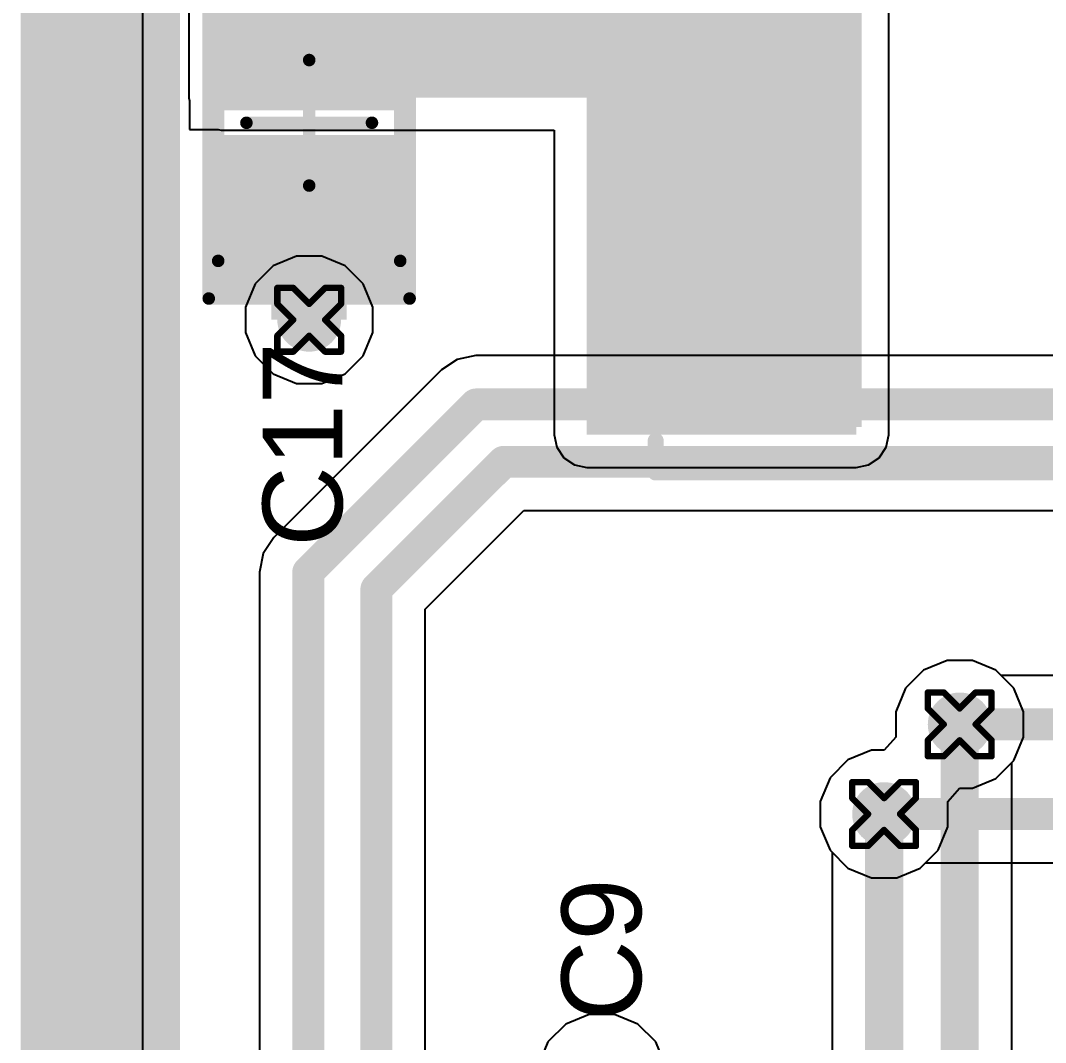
# Model space of a CAD drawing. Header units: inches. Extents: x -13 to 366, y -4 to 120.
# Drawn here: x -4.04 to 4.12, y 23.63 to 31.77 of the extents above; entities that cross this region are included whole.
import ezdxf

# ---------------------------------------------------------------- set-up
doc = ezdxf.new("R2010")
doc.units = ezdxf.units.IN
for name, color, linetype in [('Board_outline', 56, 'Continuous'), ('Bottom Layer', 5, 'Continuous'), ('Bottom Overlay', 54, 'Continuous'), ('Drill Drawing', 1, 'Continuous'), ('GND', 16, 'Continuous'), ('Keep-Out Layer', 6, 'Continuous'), ('Mechanical 13', 56, 'Continuous'), ('Mechanical 15', 56, 'Continuous'), ('POWER', 76, 'Continuous'), ('Top Layer', 1, 'Continuous'), ('Top Overlay', 2, 'Continuous'), ('Top Paste', 8, 'Continuous'), ('Top Solder', 216, 'Continuous'), ('Via Holes', 16, 'Continuous')]:
    doc.layers.add(name, color=color, linetype=linetype)
doc.styles.add('Arial', font='', dxfattribs={"height": 0.2})
doc.styles.get('Arial').set_extended_font_data('Arial')

# ---------------------------------------------------------------- blocks, each defined once
blk = doc.blocks.new('VLS5045EX_3R3N_15')
at = {"layer": 'Top Layer'}
for points in [[(-2.6, 2.1), (-1, 2.1), (-1, -2.1), (-2.6, -2.1)], [(1, 2.1), (2.6, 2.1), (2.6, -2.1), (1, -2.1)]]:
    blk.add_hatch(color=1, dxfattribs=at).paths.add_polyline_path(points)
at = {"layer": 'Top Paste'}
for points in [[(-2.6, 2.1), (-1, 2.1), (-1, -2.1), (-2.6, -2.1)], [(1, 2.1), (2.6, 2.1), (2.6, -2.1), (1, -2.1)]]:
    blk.add_hatch(color=8, dxfattribs=at).paths.add_polyline_path(points)
at = {"layer": 'Top Solder'}
for points in [[(-2.7016, 2.2016), (-0.8984, 2.2016), (-0.8984, -2.2016), (-2.7016, -2.2016)], [(0.8984, 2.2016), (2.7016, 2.2016), (2.7016, -2.2016), (0.8984, -2.2016)]]:
    blk.add_hatch(color=216, dxfattribs=at).paths.add_polyline_path(points)
at = {"layer": 'Top Overlay'}
for points in [[(-2.54, 2.3114, 0.127, 0.127, 0), (-2.54, 2.5654, 0.127, 0.127, 0)], [(-2.54, 2.5654, 0.127, 0.127, 0), (2.54, 2.5654, 0.127, 0.127, 0)], [(2.54, 2.3114, 0.127, 0.127, 0), (2.54, 2.5654, 0.127, 0.127, 0)], [(-2.54, -2.5654, 0.127, 0.127, 0), (-2.54, -2.3114, 0.127, 0.127, 0)], [(2.54, -2.5654, 0.127, 0.127, 0), (2.54, -2.3114, 0.127, 0.127, 0)], [(-2.54, -2.5654, 0.127, 0.127, 0), (2.54, -2.5654, 0.127, 0.127, 0)]]:
    blk.add_lwpolyline(points, format="xyseb", dxfattribs=at)
for points in [[(-2.5718, 2.5654, 0.0635, 0.0635, 1), (-2.5082, 2.5654, 0.0635, 0.0635, 1)], [(-2.5718, 2.5654, 0.0635, 0.0635, 1), (-2.5082, 2.5654, 0.0635, 0.0635, 1)], [(2.5082, 2.5654, 0.0635, 0.0635, 1), (2.5718, 2.5654, 0.0635, 0.0635, 1)], [(2.5082, 2.5654, 0.0635, 0.0635, 1), (2.5718, 2.5654, 0.0635, 0.0635, 1)], [(-2.5718, 2.3114, 0.0635, 0.0635, 1), (-2.5082, 2.3114, 0.0635, 0.0635, 1)], [(2.5082, 2.3114, 0.0635, 0.0635, 1), (2.5718, 2.3114, 0.0635, 0.0635, 1)], [(-2.5718, -2.3114, 0.0635, 0.0635, 1), (-2.5082, -2.3114, 0.0635, 0.0635, 1)], [(2.5082, -2.3114, 0.0635, 0.0635, 1), (2.5718, -2.3114, 0.0635, 0.0635, 1)], [(-2.5718, -2.5654, 0.0635, 0.0635, 1), (-2.5082, -2.5654, 0.0635, 0.0635, 1)], [(-2.5718, -2.5654, 0.0635, 0.0635, 1), (-2.5082, -2.5654, 0.0635, 0.0635, 1)], [(2.5082, -2.5654, 0.0635, 0.0635, 1), (2.5718, -2.5654, 0.0635, 0.0635, 1)], [(2.5082, -2.5654, 0.0635, 0.0635, 1), (2.5718, -2.5654, 0.0635, 0.0635, 1)]]:
    blk.add_lwpolyline(points, format="xyseb", close=True, dxfattribs=at)
blk = doc.blocks.new('C0805_31')
at = {"layer": 'Top Layer'}
for points in [[(-1.3, -0.7), (-1.3, 0.7), (-0.2, 0.7), (-0.2, -0.7)], [(0.2, -0.7), (0.2, 0.7), (1.3, 0.7), (1.3, -0.7)]]:
    blk.add_hatch(color=1, dxfattribs=at).paths.add_polyline_path(points)
at = {"layer": 'Top Paste'}
for points in [[(-1.3, -0.7), (-1.3, 0.7), (-0.2, 0.7), (-0.2, -0.7)], [(0.2, -0.7), (0.2, 0.7), (1.3, 0.7), (1.3, -0.7)]]:
    blk.add_hatch(color=8, dxfattribs=at).paths.add_polyline_path(points)
at = {"layer": 'Top Solder'}
for points in [[(-1.4016, -0.8016), (-1.4016, 0.8016), (-0.0984, 0.8016), (-0.0984, -0.8016)], [(0.0984, -0.8016), (0.0984, 0.8016), (1.4016, 0.8016), (1.4016, -0.8016)]]:
    blk.add_hatch(color=216, dxfattribs=at).paths.add_polyline_path(points)
at = {"layer": 'Mechanical 13'}
for points in [[(1.1, 0.725, 0.1, 0.1, 0), (-1.1, 0.725, 0.1, 0.1, 0)], [(-1.1, -0.725, 0.1, 0.1, 0), (-1.1, 0.725, 0.1, 0.1, 0)], [(1.1, -0.725, 0.1, 0.1, 0), (1.1, 0.725, 0.1, 0.1, 0)], [(1.1, -0.725, 0.1, 0.1, 0), (-1.1, -0.725, 0.1, 0.1, 0)]]:
    blk.add_lwpolyline(points, format="xyseb", dxfattribs=at)
for points in [[(-1.125, 0.725, 0.05, 0.05, 1), (-1.075, 0.725, 0.05, 0.05, 1)], [(-1.125, 0.725, 0.05, 0.05, 1), (-1.075, 0.725, 0.05, 0.05, 1)], [(1.075, 0.725, 0.05, 0.05, 1), (1.125, 0.725, 0.05, 0.05, 1)], [(1.075, 0.725, 0.05, 0.05, 1), (1.125, 0.725, 0.05, 0.05, 1)], [(-1.125, -0.725, 0.05, 0.05, 1), (-1.075, -0.725, 0.05, 0.05, 1)], [(-1.125, -0.725, 0.05, 0.05, 1), (-1.075, -0.725, 0.05, 0.05, 1)], [(1.075, -0.725, 0.05, 0.05, 1), (1.125, -0.725, 0.05, 0.05, 1)], [(1.075, -0.725, 0.05, 0.05, 1), (1.125, -0.725, 0.05, 0.05, 1)]]:
    blk.add_lwpolyline(points, format="xyseb", close=True, dxfattribs=at)
at = {"layer": 'Mechanical 15'}
for points in [[(1.4, 0.8, 0.1, 0.1, 0), (-1.4, 0.8, 0.1, 0.1, 0)], [(-1.4, -0.8, 0.1, 0.1, 0), (-1.4, 0.8, 0.1, 0.1, 0)], [(1.4, -0.8, 0.1, 0.1, 0), (1.4, 0.8, 0.1, 0.1, 0)], [(0, -0.5, 0.1, 0.1, 0), (0, 0.5, 0.1, 0.1, 0)], [(0.5, 0, 0.1, 0.1, 0), (-0.5, 0, 0.1, 0.1, 0)], [(1.4, -0.8, 0.1, 0.1, 0), (-1.4, -0.8, 0.1, 0.1, 0)]]:
    blk.add_lwpolyline(points, format="xyseb", dxfattribs=at)
for points in [[(-1.425, 0.8, 0.05, 0.05, 1), (-1.375, 0.8, 0.05, 0.05, 1)], [(-1.425, 0.8, 0.05, 0.05, 1), (-1.375, 0.8, 0.05, 0.05, 1)], [(1.375, 0.8, 0.05, 0.05, 1), (1.425, 0.8, 0.05, 0.05, 1)], [(1.375, 0.8, 0.05, 0.05, 1), (1.425, 0.8, 0.05, 0.05, 1)], [(-0.025, 0.5, 0.05, 0.05, 1), (0.025, 0.5, 0.05, 0.05, 1)], [(-0.525, 0, 0.05, 0.05, 1), (-0.475, 0, 0.05, 0.05, 1)], [(0.475, 0, 0.05, 0.05, 1), (0.525, 0, 0.05, 0.05, 1)], [(-0.025, -0.5, 0.05, 0.05, 1), (0.025, -0.5, 0.05, 0.05, 1)], [(-1.425, -0.8, 0.05, 0.05, 1), (-1.375, -0.8, 0.05, 0.05, 1)], [(-1.425, -0.8, 0.05, 0.05, 1), (-1.375, -0.8, 0.05, 0.05, 1)], [(1.375, -0.8, 0.05, 0.05, 1), (1.425, -0.8, 0.05, 0.05, 1)], [(1.375, -0.8, 0.05, 0.05, 1), (1.425, -0.8, 0.05, 0.05, 1)]]:
    blk.add_lwpolyline(points, format="xyseb", close=True, dxfattribs=at)

msp = doc.modelspace()

# ---------------------------------------------------------------- hatches: boundary and pattern name
at = {"layer": 'Bottom Layer'}
h = msp.add_hatch(color=5, dxfattribs=at)
edge = h.paths.add_edge_path()
edge.add_arc((-1.7441, 29.3855), 0.254, 0, 360)
h = msp.add_hatch(color=5, dxfattribs=at)
edge = h.paths.add_edge_path()
edge.add_arc((3.4379, 26.162), 0.254, 0, 360)
h = msp.add_hatch(color=5, dxfattribs=at)
edge = h.paths.add_edge_path()
edge.add_arc((2.8356, 25.4476), 0.254, 0, 360)
at = {"layer": 'GND'}
h = msp.add_hatch(color=16, dxfattribs=at)
edge = h.paths.add_edge_path()
edge.add_arc((-1.7441, 29.3855), 0.254, 0, 360)
h = msp.add_hatch(color=16, dxfattribs=at)
edge = h.paths.add_edge_path()
edge.add_arc((3.4379, 26.162), 0.254, 0, 360)
h = msp.add_hatch(color=16, dxfattribs=at)
edge = h.paths.add_edge_path()
edge.add_arc((2.8356, 25.4476), 0.254, 0, 360)
at = {"layer": 'POWER'}
h = msp.add_hatch(color=76, dxfattribs=at)
edge = h.paths.add_edge_path()
edge.add_arc((-1.7441, 29.3855), 0.254, 0, 360)
h = msp.add_hatch(color=76, dxfattribs=at)
edge = h.paths.add_edge_path()
edge.add_arc((3.4379, 26.162), 0.254, 0, 360)
h = msp.add_hatch(color=76, dxfattribs=at)
edge = h.paths.add_edge_path()
edge.add_arc((2.8356, 25.4476), 0.254, 0, 360)
at = {"layer": 'Top Layer'}
for points in [[(-2.4441, 31.1548), (2.556, 31.1548), (2.556, 34.6289), (-2.4441, 34.6289)], [(0.4674, 28.4689), (2.6132, 28.4689), (2.6132, 34.6452), (0.4674, 34.6452)], [(-1.4447, 30.2048), (-2.0461, 30.2048), (-2.0461, 29.3855), (-1.4447, 29.3855)]]:
    msp.add_hatch(color=1, dxfattribs=at).paths.add_polyline_path(points)
h = msp.add_hatch(color=1, dxfattribs=at)
edge = h.paths.add_edge_path()
edge.add_arc((-1.7441, 29.3855), 0.254, 0, 360)
h = msp.add_hatch(color=1, dxfattribs=at)
edge = h.paths.add_edge_path()
edge.add_arc((3.4379, 26.162), 0.254, 0, 360)
h = msp.add_hatch(color=1, dxfattribs=at)
edge = h.paths.add_edge_path()
edge.add_arc((2.8356, 25.4476), 0.254, 0, 360)
at = {"layer": 'Via Holes'}
h = msp.add_hatch(color=7, dxfattribs=at)
edge = h.paths.add_edge_path()
edge.add_arc((-1.7441, 29.3855), 0.127, 0, 360)
h = msp.add_hatch(color=7, dxfattribs=at)
edge = h.paths.add_edge_path()
edge.add_arc((3.4379, 26.162), 0.127, 0, 360)
h = msp.add_hatch(color=7, dxfattribs=at)
edge = h.paths.add_edge_path()
edge.add_arc((2.8356, 25.4476), 0.127, 0, 360)

# ---------------------------------------------------------------- linework, layer by layer
at = {"layer": 'Board_outline'}
msp.add_lwpolyline([(-3.4089, -2.1087, 0.254, 0.254, 0), (-3.4089, 42.6513, 0.254, 0.254, 0)], format="xyseb", dxfattribs=at)
at = {"layer": 'Bottom Layer'}
for p, q in [((-3.0702, -2.0604), (-3.0702, 42.6767)), ((-0.5641, 29.0701), (-0.6902, 28.9859)), ((-0.4155, 29.0997), (-0.5641, 29.0701)), ((9.2269, 29.0997), (-0.4155, 29.0997)), ((-0.6902, 28.9859), (-2.0265, 27.6496)), ((-0.8204, 27.0792), (-0.0341, 27.8655)), ((-0.0341, 27.8655), (7.6947, 27.8655)), ((-2.0265, 27.6496), (-2.1107, 27.5235)), ((-2.1107, 27.5235), (-2.1403, 27.3749)), ((-2.1403, 27.3749), (-2.1403, 23.3376)), ((-0.8204, 22.697), (-0.8204, 27.0792)), ((3.3369, 26.67), (3.1502, 26.5927)), ((3.539, 26.67), (3.3369, 26.67)), ((3.7257, 26.5927), (3.539, 26.67)), ((3.1502, 26.5927), (3.0073, 26.4498)), ((3.7679, 26.5505), (3.7257, 26.5927)), ((11.7858, 26.5505), (3.7679, 26.5505)), ((3.0073, 26.4498), (2.9299, 26.263)), ((2.9299, 26.263), (2.9299, 26.061)), ((2.9299, 26.061), (2.8361, 25.9556)), ((2.7345, 25.9556), (2.5478, 25.8783)), ((2.8361, 25.9556), (2.7345, 25.9556)), ((2.5478, 25.8783), (2.4049, 25.7354)), ((2.4049, 25.7354), (2.3276, 25.5486)), ((2.3276, 25.5486), (2.3276, 25.3466)), ((2.3276, 25.3466), (2.4049, 25.1598)), ((2.4049, 25.1598), (2.5478, 25.0169)), ((2.5478, 25.0169), (2.7345, 24.9396)), ((2.9366, 24.9396), (3.1233, 25.0169)), ((3.1233, 25.0169), (3.1655, 25.0591)), ((3.1655, 25.0591), (11.4143, 25.0591)), ((2.7345, 24.9396), (2.9366, 24.9396))]:
    msp.add_line(p, q, dxfattribs=at)
for points in [[(-1.7518, 27.3749, 0.254, 0.254, 0), (-0.4155, 28.7112, 0.254, 0.254, 0)], [(-0.4155, 28.7112, 0.254, 0.254, 0), (9.3878, 28.7112, 0.254, 0.254, 0)], [(-1.2089, 27.2401, 0.254, 0.254, 0), (-0.195, 28.254, 0.254, 0.254, 0)], [(-0.195, 28.254, 0.254, 0.254, 0), (9.5772, 28.254, 0.254, 0.254, 0)], [(-1.7518, 23.0076, 0.254, 0.254, 0), (-1.7518, 27.3749, 0.254, 0.254, 0)], [(-1.2089, 22.367, 0.254, 0.254, 0), (-1.2089, 27.2401, 0.254, 0.254, 0)], [(3.4379, 26.162, 0.254, 0.254, 0), (12.1158, 26.162, 0.254, 0.254, 0)], [(2.8356, 25.4476, 0.254, 0.254, 0), (11.5752, 25.4476, 0.254, 0.254, 0)]]:
    msp.add_lwpolyline(points, format="xyseb", dxfattribs=at)
for points in [[(-0.479, 28.7112, 0.127, 0.127, 1), (-0.352, 28.7112, 0.127, 0.127, 1)], [(-0.479, 28.7112, 0.127, 0.127, 1), (-0.352, 28.7112, 0.127, 0.127, 1)], [(-0.2585, 28.254, 0.127, 0.127, 1), (-0.1315, 28.254, 0.127, 0.127, 1)], [(-0.2585, 28.254, 0.127, 0.127, 1), (-0.1315, 28.254, 0.127, 0.127, 1)], [(-1.8153, 27.3749, 0.127, 0.127, 1), (-1.6883, 27.3749, 0.127, 0.127, 1)], [(-1.8153, 27.3749, 0.127, 0.127, 1), (-1.6883, 27.3749, 0.127, 0.127, 1)], [(-1.2724, 27.2401, 0.127, 0.127, 1), (-1.1454, 27.2401, 0.127, 0.127, 1)], [(-1.2724, 27.2401, 0.127, 0.127, 1), (-1.1454, 27.2401, 0.127, 0.127, 1)], [(3.3744, 26.162, 0.127, 0.127, 1), (3.5014, 26.162, 0.127, 0.127, 1)], [(2.7721, 25.4476, 0.127, 0.127, 1), (2.8991, 25.4476, 0.127, 0.127, 1)]]:
    msp.add_lwpolyline(points, format="xyseb", close=True, dxfattribs=at)
at = {"layer": 'Bottom Overlay'}
msp.add_lwpolyline([(-3.4089, -2.0833, 1.27, 1.27, 0), (-3.4089, 42.6767, 1.27, 1.27, 0)], format="xyseb", dxfattribs=at)
msp.add_lwpolyline([(-3.4089, -2.0833, 1.27, 1.27, 0), (-3.4089, 42.6767, 1.27, 1.27, 0)], format="xyseb", dxfattribs=at)
at = {"layer": 'Drill Drawing'}
for points in [[(-1.9981, 29.5125, 0.0508, 0.0508, 0), (-1.9981, 29.6395, 0.0508, 0.0508, 0)], [(-1.9981, 29.6395, 0.0508, 0.0508, 0), (-1.8711, 29.6395, 0.0508, 0.0508, 0)], [(-1.8711, 29.6395, 0.0508, 0.0508, 0), (-1.7441, 29.5125, 0.0508, 0.0508, 0)], [(-1.7441, 29.5125, 0.0508, 0.0508, 0), (-1.6171, 29.6395, 0.0508, 0.0508, 0)], [(-1.6171, 29.6395, 0.0508, 0.0508, 0), (-1.4901, 29.6395, 0.0508, 0.0508, 0)], [(-1.4901, 29.5125, 0.0508, 0.0508, 0), (-1.4901, 29.6395, 0.0508, 0.0508, 0)], [(-1.9981, 29.5125, 0.0508, 0.0508, 0), (-1.8711, 29.3855, 0.0508, 0.0508, 0)], [(-1.6171, 29.3855, 0.0508, 0.0508, 0), (-1.4901, 29.5125, 0.0508, 0.0508, 0)], [(-1.9981, 29.2585, 0.0508, 0.0508, 0), (-1.8711, 29.3855, 0.0508, 0.0508, 0)], [(-1.6171, 29.3855, 0.0508, 0.0508, 0), (-1.4901, 29.2585, 0.0508, 0.0508, 0)], [(-1.9981, 29.1315, 0.0508, 0.0508, 0), (-1.9981, 29.2585, 0.0508, 0.0508, 0)], [(-1.8711, 29.1315, 0.0508, 0.0508, 0), (-1.7441, 29.2585, 0.0508, 0.0508, 0)], [(-1.7441, 29.2585, 0.0508, 0.0508, 0), (-1.6171, 29.1315, 0.0508, 0.0508, 0)], [(-1.4901, 29.1315, 0.0508, 0.0508, 0), (-1.4901, 29.2585, 0.0508, 0.0508, 0)], [(-1.9981, 29.1315, 0.0508, 0.0508, 0), (-1.8711, 29.1315, 0.0508, 0.0508, 0)], [(-1.6171, 29.1315, 0.0508, 0.0508, 0), (-1.4901, 29.1315, 0.0508, 0.0508, 0)], [(3.1839, 26.289, 0.0508, 0.0508, 0), (3.1839, 26.416, 0.0508, 0.0508, 0)], [(3.1839, 26.416, 0.0508, 0.0508, 0), (3.3109, 26.416, 0.0508, 0.0508, 0)], [(3.3109, 26.416, 0.0508, 0.0508, 0), (3.4379, 26.289, 0.0508, 0.0508, 0)], [(3.4379, 26.289, 0.0508, 0.0508, 0), (3.5649, 26.416, 0.0508, 0.0508, 0)], [(3.5649, 26.416, 0.0508, 0.0508, 0), (3.6919, 26.416, 0.0508, 0.0508, 0)], [(3.6919, 26.289, 0.0508, 0.0508, 0), (3.6919, 26.416, 0.0508, 0.0508, 0)], [(3.1839, 26.289, 0.0508, 0.0508, 0), (3.3109, 26.162, 0.0508, 0.0508, 0)], [(3.5649, 26.162, 0.0508, 0.0508, 0), (3.6919, 26.289, 0.0508, 0.0508, 0)], [(3.1839, 26.035, 0.0508, 0.0508, 0), (3.3109, 26.162, 0.0508, 0.0508, 0)], [(3.5649, 26.162, 0.0508, 0.0508, 0), (3.6919, 26.035, 0.0508, 0.0508, 0)], [(3.1839, 25.908, 0.0508, 0.0508, 0), (3.1839, 26.035, 0.0508, 0.0508, 0)], [(3.3109, 25.908, 0.0508, 0.0508, 0), (3.4379, 26.035, 0.0508, 0.0508, 0)], [(3.4379, 26.035, 0.0508, 0.0508, 0), (3.5649, 25.908, 0.0508, 0.0508, 0)], [(3.6919, 25.908, 0.0508, 0.0508, 0), (3.6919, 26.035, 0.0508, 0.0508, 0)], [(3.1839, 25.908, 0.0508, 0.0508, 0), (3.3109, 25.908, 0.0508, 0.0508, 0)], [(3.5649, 25.908, 0.0508, 0.0508, 0), (3.6919, 25.908, 0.0508, 0.0508, 0)], [(2.5816, 25.5746, 0.0508, 0.0508, 0), (2.5816, 25.7016, 0.0508, 0.0508, 0)], [(2.5816, 25.7016, 0.0508, 0.0508, 0), (2.7086, 25.7016, 0.0508, 0.0508, 0)], [(2.7086, 25.7016, 0.0508, 0.0508, 0), (2.8356, 25.5746, 0.0508, 0.0508, 0)], [(2.8356, 25.5746, 0.0508, 0.0508, 0), (2.9626, 25.7016, 0.0508, 0.0508, 0)], [(2.9626, 25.7016, 0.0508, 0.0508, 0), (3.0896, 25.7016, 0.0508, 0.0508, 0)], [(3.0896, 25.5746, 0.0508, 0.0508, 0), (3.0896, 25.7016, 0.0508, 0.0508, 0)], [(2.5816, 25.5746, 0.0508, 0.0508, 0), (2.7086, 25.4476, 0.0508, 0.0508, 0)], [(2.9626, 25.4476, 0.0508, 0.0508, 0), (3.0896, 25.5746, 0.0508, 0.0508, 0)], [(2.5816, 25.3206, 0.0508, 0.0508, 0), (2.7086, 25.4476, 0.0508, 0.0508, 0)], [(2.9626, 25.4476, 0.0508, 0.0508, 0), (3.0896, 25.3206, 0.0508, 0.0508, 0)], [(2.5816, 25.1936, 0.0508, 0.0508, 0), (2.5816, 25.3206, 0.0508, 0.0508, 0)], [(2.7086, 25.1936, 0.0508, 0.0508, 0), (2.8356, 25.3206, 0.0508, 0.0508, 0)], [(2.8356, 25.3206, 0.0508, 0.0508, 0), (2.9626, 25.1936, 0.0508, 0.0508, 0)], [(3.0896, 25.1936, 0.0508, 0.0508, 0), (3.0896, 25.3206, 0.0508, 0.0508, 0)], [(2.5816, 25.1936, 0.0508, 0.0508, 0), (2.7086, 25.1936, 0.0508, 0.0508, 0)], [(2.9626, 25.1936, 0.0508, 0.0508, 0), (3.0896, 25.1936, 0.0508, 0.0508, 0)]]:
    msp.add_lwpolyline(points, format="xyseb", dxfattribs=at)
for points in [[(-2.0108, 29.6395, 0.0254, 0.0254, 1), (-1.9854, 29.6395, 0.0254, 0.0254, 1)], [(-2.0108, 29.6395, 0.0254, 0.0254, 1), (-1.9854, 29.6395, 0.0254, 0.0254, 1)], [(-1.8838, 29.6395, 0.0254, 0.0254, 1), (-1.8584, 29.6395, 0.0254, 0.0254, 1)], [(-1.8838, 29.6395, 0.0254, 0.0254, 1), (-1.8584, 29.6395, 0.0254, 0.0254, 1)], [(-1.6298, 29.6395, 0.0254, 0.0254, 1), (-1.6044, 29.6395, 0.0254, 0.0254, 1)], [(-1.6298, 29.6395, 0.0254, 0.0254, 1), (-1.6044, 29.6395, 0.0254, 0.0254, 1)], [(-1.5028, 29.6395, 0.0254, 0.0254, 1), (-1.4774, 29.6395, 0.0254, 0.0254, 1)], [(-1.5028, 29.6395, 0.0254, 0.0254, 1), (-1.4774, 29.6395, 0.0254, 0.0254, 1)], [(-2.0108, 29.5125, 0.0254, 0.0254, 1), (-1.9854, 29.5125, 0.0254, 0.0254, 1)], [(-2.0108, 29.5125, 0.0254, 0.0254, 1), (-1.9854, 29.5125, 0.0254, 0.0254, 1)], [(-1.7568, 29.5125, 0.0254, 0.0254, 1), (-1.7314, 29.5125, 0.0254, 0.0254, 1)], [(-1.7568, 29.5125, 0.0254, 0.0254, 1), (-1.7314, 29.5125, 0.0254, 0.0254, 1)], [(-1.5028, 29.5125, 0.0254, 0.0254, 1), (-1.4774, 29.5125, 0.0254, 0.0254, 1)], [(-1.5028, 29.5125, 0.0254, 0.0254, 1), (-1.4774, 29.5125, 0.0254, 0.0254, 1)], [(-1.8838, 29.3855, 0.0254, 0.0254, 1), (-1.8584, 29.3855, 0.0254, 0.0254, 1)], [(-1.8838, 29.3855, 0.0254, 0.0254, 1), (-1.8584, 29.3855, 0.0254, 0.0254, 1)], [(-1.6298, 29.3855, 0.0254, 0.0254, 1), (-1.6044, 29.3855, 0.0254, 0.0254, 1)], [(-1.6298, 29.3855, 0.0254, 0.0254, 1), (-1.6044, 29.3855, 0.0254, 0.0254, 1)], [(-2.0108, 29.2585, 0.0254, 0.0254, 1), (-1.9854, 29.2585, 0.0254, 0.0254, 1)], [(-2.0108, 29.2585, 0.0254, 0.0254, 1), (-1.9854, 29.2585, 0.0254, 0.0254, 1)], [(-1.7568, 29.2585, 0.0254, 0.0254, 1), (-1.7314, 29.2585, 0.0254, 0.0254, 1)], [(-1.7568, 29.2585, 0.0254, 0.0254, 1), (-1.7314, 29.2585, 0.0254, 0.0254, 1)], [(-1.5028, 29.2585, 0.0254, 0.0254, 1), (-1.4774, 29.2585, 0.0254, 0.0254, 1)], [(-1.5028, 29.2585, 0.0254, 0.0254, 1), (-1.4774, 29.2585, 0.0254, 0.0254, 1)], [(-2.0108, 29.1315, 0.0254, 0.0254, 1), (-1.9854, 29.1315, 0.0254, 0.0254, 1)], [(-2.0108, 29.1315, 0.0254, 0.0254, 1), (-1.9854, 29.1315, 0.0254, 0.0254, 1)], [(-1.8838, 29.1315, 0.0254, 0.0254, 1), (-1.8584, 29.1315, 0.0254, 0.0254, 1)], [(-1.8838, 29.1315, 0.0254, 0.0254, 1), (-1.8584, 29.1315, 0.0254, 0.0254, 1)], [(-1.6298, 29.1315, 0.0254, 0.0254, 1), (-1.6044, 29.1315, 0.0254, 0.0254, 1)], [(-1.6298, 29.1315, 0.0254, 0.0254, 1), (-1.6044, 29.1315, 0.0254, 0.0254, 1)], [(-1.5028, 29.1315, 0.0254, 0.0254, 1), (-1.4774, 29.1315, 0.0254, 0.0254, 1)], [(-1.5028, 29.1315, 0.0254, 0.0254, 1), (-1.4774, 29.1315, 0.0254, 0.0254, 1)], [(3.1712, 26.416, 0.0254, 0.0254, 1), (3.1966, 26.416, 0.0254, 0.0254, 1)], [(3.1712, 26.416, 0.0254, 0.0254, 1), (3.1966, 26.416, 0.0254, 0.0254, 1)], [(3.2982, 26.416, 0.0254, 0.0254, 1), (3.3236, 26.416, 0.0254, 0.0254, 1)], [(3.2982, 26.416, 0.0254, 0.0254, 1), (3.3236, 26.416, 0.0254, 0.0254, 1)], [(3.5522, 26.416, 0.0254, 0.0254, 1), (3.5776, 26.416, 0.0254, 0.0254, 1)], [(3.5522, 26.416, 0.0254, 0.0254, 1), (3.5776, 26.416, 0.0254, 0.0254, 1)], [(3.6792, 26.416, 0.0254, 0.0254, 1), (3.7046, 26.416, 0.0254, 0.0254, 1)], [(3.6792, 26.416, 0.0254, 0.0254, 1), (3.7046, 26.416, 0.0254, 0.0254, 1)], [(3.1712, 26.289, 0.0254, 0.0254, 1), (3.1966, 26.289, 0.0254, 0.0254, 1)], [(3.1712, 26.289, 0.0254, 0.0254, 1), (3.1966, 26.289, 0.0254, 0.0254, 1)], [(3.4252, 26.289, 0.0254, 0.0254, 1), (3.4506, 26.289, 0.0254, 0.0254, 1)], [(3.4252, 26.289, 0.0254, 0.0254, 1), (3.4506, 26.289, 0.0254, 0.0254, 1)], [(3.6792, 26.289, 0.0254, 0.0254, 1), (3.7046, 26.289, 0.0254, 0.0254, 1)], [(3.6792, 26.289, 0.0254, 0.0254, 1), (3.7046, 26.289, 0.0254, 0.0254, 1)], [(3.2982, 26.162, 0.0254, 0.0254, 1), (3.3236, 26.162, 0.0254, 0.0254, 1)], [(3.2982, 26.162, 0.0254, 0.0254, 1), (3.3236, 26.162, 0.0254, 0.0254, 1)], [(3.5522, 26.162, 0.0254, 0.0254, 1), (3.5776, 26.162, 0.0254, 0.0254, 1)], [(3.5522, 26.162, 0.0254, 0.0254, 1), (3.5776, 26.162, 0.0254, 0.0254, 1)], [(3.1712, 26.035, 0.0254, 0.0254, 1), (3.1966, 26.035, 0.0254, 0.0254, 1)], [(3.1712, 26.035, 0.0254, 0.0254, 1), (3.1966, 26.035, 0.0254, 0.0254, 1)], [(3.4252, 26.035, 0.0254, 0.0254, 1), (3.4506, 26.035, 0.0254, 0.0254, 1)], [(3.4252, 26.035, 0.0254, 0.0254, 1), (3.4506, 26.035, 0.0254, 0.0254, 1)], [(3.6792, 26.035, 0.0254, 0.0254, 1), (3.7046, 26.035, 0.0254, 0.0254, 1)], [(3.6792, 26.035, 0.0254, 0.0254, 1), (3.7046, 26.035, 0.0254, 0.0254, 1)], [(3.1712, 25.908, 0.0254, 0.0254, 1), (3.1966, 25.908, 0.0254, 0.0254, 1)], [(3.1712, 25.908, 0.0254, 0.0254, 1), (3.1966, 25.908, 0.0254, 0.0254, 1)], [(3.2982, 25.908, 0.0254, 0.0254, 1), (3.3236, 25.908, 0.0254, 0.0254, 1)], [(3.2982, 25.908, 0.0254, 0.0254, 1), (3.3236, 25.908, 0.0254, 0.0254, 1)], [(3.5522, 25.908, 0.0254, 0.0254, 1), (3.5776, 25.908, 0.0254, 0.0254, 1)], [(3.5522, 25.908, 0.0254, 0.0254, 1), (3.5776, 25.908, 0.0254, 0.0254, 1)], [(3.6792, 25.908, 0.0254, 0.0254, 1), (3.7046, 25.908, 0.0254, 0.0254, 1)], [(3.6792, 25.908, 0.0254, 0.0254, 1), (3.7046, 25.908, 0.0254, 0.0254, 1)], [(2.5689, 25.7016, 0.0254, 0.0254, 1), (2.5943, 25.7016, 0.0254, 0.0254, 1)], [(2.5689, 25.7016, 0.0254, 0.0254, 1), (2.5943, 25.7016, 0.0254, 0.0254, 1)], [(2.6959, 25.7016, 0.0254, 0.0254, 1), (2.7213, 25.7016, 0.0254, 0.0254, 1)], [(2.6959, 25.7016, 0.0254, 0.0254, 1), (2.7213, 25.7016, 0.0254, 0.0254, 1)], [(2.9499, 25.7016, 0.0254, 0.0254, 1), (2.9753, 25.7016, 0.0254, 0.0254, 1)], [(2.9499, 25.7016, 0.0254, 0.0254, 1), (2.9753, 25.7016, 0.0254, 0.0254, 1)], [(3.0769, 25.7016, 0.0254, 0.0254, 1), (3.1023, 25.7016, 0.0254, 0.0254, 1)], [(3.0769, 25.7016, 0.0254, 0.0254, 1), (3.1023, 25.7016, 0.0254, 0.0254, 1)], [(2.5689, 25.5746, 0.0254, 0.0254, 1), (2.5943, 25.5746, 0.0254, 0.0254, 1)], [(2.5689, 25.5746, 0.0254, 0.0254, 1), (2.5943, 25.5746, 0.0254, 0.0254, 1)], [(2.8229, 25.5746, 0.0254, 0.0254, 1), (2.8483, 25.5746, 0.0254, 0.0254, 1)], [(2.8229, 25.5746, 0.0254, 0.0254, 1), (2.8483, 25.5746, 0.0254, 0.0254, 1)], [(3.0769, 25.5746, 0.0254, 0.0254, 1), (3.1023, 25.5746, 0.0254, 0.0254, 1)], [(3.0769, 25.5746, 0.0254, 0.0254, 1), (3.1023, 25.5746, 0.0254, 0.0254, 1)], [(2.6959, 25.4476, 0.0254, 0.0254, 1), (2.7213, 25.4476, 0.0254, 0.0254, 1)], [(2.6959, 25.4476, 0.0254, 0.0254, 1), (2.7213, 25.4476, 0.0254, 0.0254, 1)], [(2.9499, 25.4476, 0.0254, 0.0254, 1), (2.9753, 25.4476, 0.0254, 0.0254, 1)], [(2.9499, 25.4476, 0.0254, 0.0254, 1), (2.9753, 25.4476, 0.0254, 0.0254, 1)], [(2.5689, 25.3206, 0.0254, 0.0254, 1), (2.5943, 25.3206, 0.0254, 0.0254, 1)], [(2.5689, 25.3206, 0.0254, 0.0254, 1), (2.5943, 25.3206, 0.0254, 0.0254, 1)], [(2.8229, 25.3206, 0.0254, 0.0254, 1), (2.8483, 25.3206, 0.0254, 0.0254, 1)], [(2.8229, 25.3206, 0.0254, 0.0254, 1), (2.8483, 25.3206, 0.0254, 0.0254, 1)], [(3.0769, 25.3206, 0.0254, 0.0254, 1), (3.1023, 25.3206, 0.0254, 0.0254, 1)], [(3.0769, 25.3206, 0.0254, 0.0254, 1), (3.1023, 25.3206, 0.0254, 0.0254, 1)], [(2.5689, 25.1936, 0.0254, 0.0254, 1), (2.5943, 25.1936, 0.0254, 0.0254, 1)], [(2.5689, 25.1936, 0.0254, 0.0254, 1), (2.5943, 25.1936, 0.0254, 0.0254, 1)], [(2.6959, 25.1936, 0.0254, 0.0254, 1), (2.7213, 25.1936, 0.0254, 0.0254, 1)], [(2.6959, 25.1936, 0.0254, 0.0254, 1), (2.7213, 25.1936, 0.0254, 0.0254, 1)], [(2.9499, 25.1936, 0.0254, 0.0254, 1), (2.9753, 25.1936, 0.0254, 0.0254, 1)], [(2.9499, 25.1936, 0.0254, 0.0254, 1), (2.9753, 25.1936, 0.0254, 0.0254, 1)], [(3.0769, 25.1936, 0.0254, 0.0254, 1), (3.1023, 25.1936, 0.0254, 0.0254, 1)], [(3.0769, 25.1936, 0.0254, 0.0254, 1), (3.1023, 25.1936, 0.0254, 0.0254, 1)]]:
    msp.add_lwpolyline(points, format="xyseb", close=True, dxfattribs=at)
at = {"layer": 'GND'}
for p, q in [((-3.0702, -2.0604), (-3.0702, 42.6767)), ((3.3369, 26.67), (3.1502, 26.5927)), ((3.539, 26.67), (3.3369, 26.67)), ((3.7257, 26.5927), (3.539, 26.67)), ((3.1502, 26.5927), (3.0073, 26.4498)), ((3.8686, 26.4498), (3.7257, 26.5927)), ((3.0073, 26.4498), (2.9299, 26.263)), ((3.9459, 26.263), (3.8686, 26.4498)), ((2.9299, 26.263), (2.9299, 26.061)), ((3.9459, 26.061), (3.9459, 26.263)), ((2.9299, 26.061), (2.8361, 25.9556)), ((3.8686, 25.8742), (3.9459, 26.061)), ((2.7345, 25.9556), (2.5478, 25.8783)), ((2.8361, 25.9556), (2.7345, 25.9556)), ((2.5478, 25.8783), (2.4049, 25.7354)), ((3.7257, 25.7313), (3.8686, 25.8742)), ((2.4049, 25.7354), (2.3276, 25.5486)), ((3.539, 25.654), (3.7257, 25.7313)), ((3.3436, 25.5486), (3.4374, 25.654)), ((3.4374, 25.654), (3.539, 25.654)), ((2.3276, 25.5486), (2.3276, 25.3466)), ((3.3436, 25.3466), (3.3436, 25.5486)), ((2.3276, 25.3466), (2.4049, 25.1598)), ((3.2662, 25.1598), (3.3436, 25.3466)), ((2.4049, 25.1598), (2.5478, 25.0169)), ((3.1233, 25.0169), (3.2662, 25.1598)), ((2.5478, 25.0169), (2.7345, 24.9396)), ((2.9366, 24.9396), (3.1233, 25.0169)), ((2.7345, 24.9396), (2.9366, 24.9396))]:
    msp.add_line(p, q, dxfattribs=at)
at = {"layer": 'Keep-Out Layer'}
msp.add_lwpolyline([(-3.4089, -2.0833, 0.1565, 0.1565, 0), (-3.4089, 42.6767, 0.1565, 0.1565, 0)], format="xyseb", dxfattribs=at)
msp.add_lwpolyline([(-3.4089, -2.0833, 0.1565, 0.1565, 0), (-3.4089, 42.6767, 0.1565, 0.1565, 0)], format="xyseb", dxfattribs=at)
at = {"layer": 'POWER'}
for p, q in [((-3.0702, 7.8863), (-3.0702, 42.6767)), ((-1.8451, 29.8935), (-2.0318, 29.8161)), ((-1.643, 29.8935), (-1.8451, 29.8935)), ((-1.4563, 29.8161), (-1.643, 29.8935)), ((-2.0318, 29.8161), (-2.1747, 29.6732)), ((-1.3134, 29.6732), (-1.4563, 29.8161)), ((-2.1747, 29.6732), (-2.2521, 29.4865)), ((-1.2361, 29.4865), (-1.3134, 29.6732)), ((-2.2521, 29.4865), (-2.2521, 29.2844)), ((-1.2361, 29.2844), (-1.2361, 29.4865)), ((-2.2521, 29.2844), (-2.1747, 29.0977)), ((-1.3134, 29.0977), (-1.2361, 29.2844)), ((-2.1747, 29.0977), (-2.0318, 28.9548)), ((-1.4563, 28.9548), (-1.3134, 29.0977)), ((-2.0318, 28.9548), (-1.8451, 28.8775)), ((-1.643, 28.8775), (-1.4563, 28.9548)), ((-1.8451, 28.8775), (-1.643, 28.8775)), ((3.3369, 26.67), (3.1502, 26.5927)), ((3.539, 26.67), (3.3369, 26.67)), ((3.7257, 26.5927), (3.539, 26.67)), ((3.1502, 26.5927), (3.0073, 26.4498)), ((3.8686, 26.4498), (3.7257, 26.5927)), ((3.0073, 26.4498), (2.9299, 26.263)), ((3.9459, 26.263), (3.8686, 26.4498)), ((2.9299, 26.263), (2.9299, 26.061)), ((3.9459, 26.061), (3.9459, 26.263)), ((2.9299, 26.061), (2.8361, 25.9556)), ((3.8686, 25.8742), (3.9459, 26.061)), ((2.7345, 25.9556), (2.5478, 25.8783)), ((2.8361, 25.9556), (2.7345, 25.9556)), ((2.5478, 25.8783), (2.4049, 25.7354)), ((3.7257, 25.7313), (3.8686, 25.8742)), ((2.4049, 25.7354), (2.3276, 25.5486)), ((3.539, 25.654), (3.7257, 25.7313)), ((3.3436, 25.5486), (3.4374, 25.654)), ((3.4374, 25.654), (3.539, 25.654)), ((2.3276, 25.5486), (2.3276, 25.3466)), ((3.3436, 25.3466), (3.3436, 25.5486)), ((2.3276, 25.3466), (2.4049, 25.1598)), ((3.2662, 25.1598), (3.3436, 25.3466)), ((2.4049, 25.1598), (2.5478, 25.0169)), ((3.1233, 25.0169), (3.2662, 25.1598)), ((2.5478, 25.0169), (2.7345, 24.9396)), ((2.9366, 24.9396), (3.1233, 25.0169)), ((2.7345, 24.9396), (2.9366, 24.9396)), ((0.4858, 23.8518), (0.299, 23.7745)), ((0.6879, 23.8518), (0.4858, 23.8518)), ((0.8746, 23.7745), (0.6879, 23.8518)), ((0.299, 23.7745), (0.1561, 23.6316)), ((1.0175, 23.6316), (0.8746, 23.7745)), ((0.1561, 23.6316), (0.0788, 23.4449)), ((1.0948, 23.4449), (1.0175, 23.6316))]:
    msp.add_line(p, q, dxfattribs=at)
at = {"layer": 'Top Layer'}
for p, q in [((-3.0702, -2.0604), (-3.0702, 42.6767)), ((-2.703, 34.6289), (-2.703, 31.1548)), ((2.8722, 28.4689), (2.8722, 34.6452)), ((-2.703, 31.1548), (-2.6981, 31.1297)), ((-2.6981, 31.1297), (-2.6981, 30.9008)), ((-2.6981, 30.9008), (-2.4691, 30.9008)), ((-2.4691, 30.9008), (-2.4441, 30.8958)), ((-2.4441, 30.8958), (0.2084, 30.8958)), ((0.2084, 30.8958), (0.2084, 28.4689)), ((0.2084, 28.4689), (0.2281, 28.3698)), ((2.8524, 28.3698), (2.8722, 28.4689)), ((0.2281, 28.3698), (0.2843, 28.2858)), ((2.7963, 28.2858), (2.8524, 28.3698)), ((0.2843, 28.2858), (0.3683, 28.2296)), ((2.7123, 28.2296), (2.7963, 28.2858)), ((0.3683, 28.2296), (0.4674, 28.2099)), ((0.4674, 28.2099), (2.6132, 28.2099)), ((2.6132, 28.2099), (2.7123, 28.2296)), ((3.3369, 26.67), (3.1502, 26.5927)), ((3.539, 26.67), (3.3369, 26.67)), ((3.7257, 26.5927), (3.539, 26.67)), ((3.1502, 26.5927), (3.0073, 26.4498)), ((3.8686, 26.4498), (3.7257, 26.5927)), ((3.0073, 26.4498), (2.9299, 26.263)), ((3.9459, 26.263), (3.8686, 26.4498)), ((2.9299, 26.263), (2.9299, 26.061)), ((3.9459, 26.061), (3.9459, 26.263)), ((2.9299, 26.061), (2.8361, 25.9556)), ((3.8686, 25.8742), (3.9459, 26.061)), ((2.7345, 25.9556), (2.5478, 25.8783)), ((2.8361, 25.9556), (2.7345, 25.9556)), ((2.5478, 25.8783), (2.4049, 25.7354)), ((3.8523, 25.8579), (3.8686, 25.8742)), ((3.8523, 20.8927), (3.8523, 25.8579)), ((2.4049, 25.7354), (2.3276, 25.5486)), ((2.3276, 25.5486), (2.3276, 25.3466)), ((2.3276, 25.3466), (2.4049, 25.1598)), ((2.4049, 25.1598), (2.4212, 25.1435)), ((2.4212, 25.1435), (2.4212, 17.6356))]:
    msp.add_line(p, q, dxfattribs=at)
for points in [[(3.4379, 9.9877, 0.3048, 0.3048, 0), (3.4379, 26.162, 0.3048, 0.3048, 0)], [(2.8356, 17.464, 0.3048, 0.3048, 0), (2.8356, 25.4476, 0.3048, 0.3048, 0)]]:
    msp.add_lwpolyline(points, format="xyseb", dxfattribs=at)
for points in [[(3.3617, 26.162, 0.1524, 0.1524, 1), (3.5141, 26.162, 0.1524, 0.1524, 1)], [(2.7594, 25.4476, 0.1524, 0.1524, 1), (2.9118, 25.4476, 0.1524, 0.1524, 1)]]:
    msp.add_lwpolyline(points, format="xyseb", close=True, dxfattribs=at)
at = {"layer": 'Top Overlay'}
msp.add_lwpolyline([(-3.4089, -2.1087, 1.27, 1.27, 0), (-3.4089, 42.6513, 1.27, 1.27, 0)], format="xyseb", dxfattribs=at)

# ---------------------------------------------------------------- block references
msp.add_blockref('VLS5045EX_3R3N_15', (3.556, 30.734))
at = {"rotation": 270}
msp.add_blockref('C0805_31', (-1.7441, 30.9548), dxfattribs=at)

# ---------------------------------------------------------------- texts
at = {"layer": 'Top Overlay', "style": 'Arial'}
for s, p in [('C17', (-1.48, 27.5776)), ('C9', (0.9011, 23.7998))]:
    msp.add_text(s, height=0.635, rotation=90, dxfattribs=at).set_placement(p)

doc.saveas('drawing.dxf')
